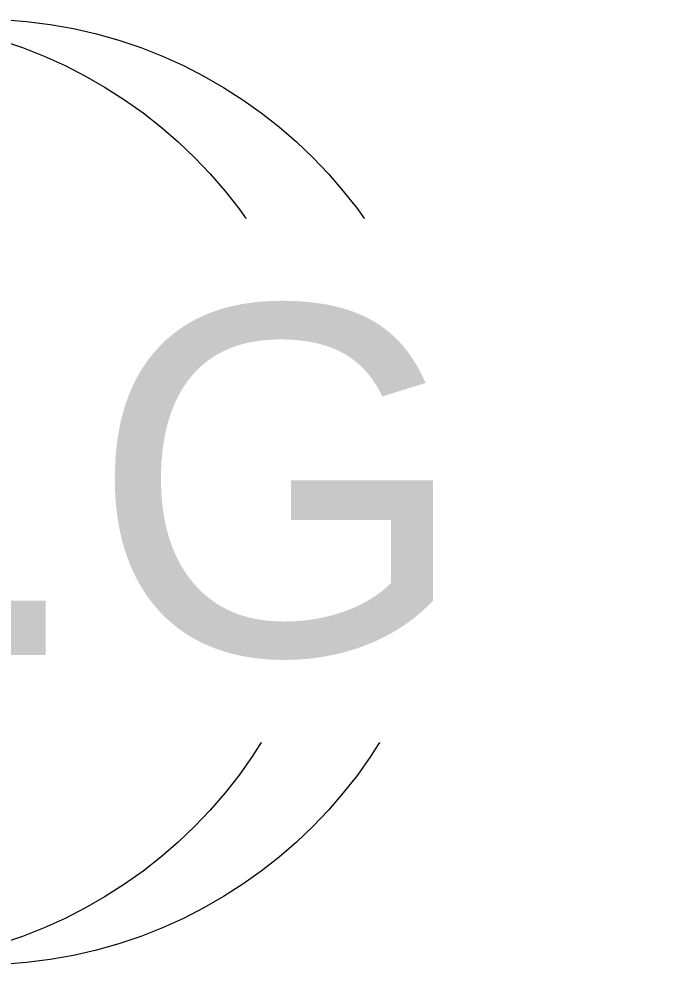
# Model space of a CAD drawing. Header units: inches. Extents: x 20478 to 36684, y -248 to 750.
# Drawn here: x 27627.3 to 27671.6, y 573.8 to 637.8 of the extents above; entities that cross this region are included whole.
import ezdxf

# ---------------------------------------------------------------- set-up
doc = ezdxf.new("R2010")
doc.units = ezdxf.units.IN
doc.header["$MEASUREMENT"] = 0
doc.layers.add('S-GRID-IDEN', color=1, linetype='Continuous', lineweight=9)
doc.styles.add('Arial', font='arial.ttf', dxfattribs={"height": 23.60479})

# ---------------------------------------------------------------- blocks, each defined once
blk = doc.blocks.new('Grid - Grid Head - Circle-14747-Elevation - South')
at = {"layer": 'S-GRID-IDEN'}
blk.add_circle((23085.89, 605.765), 32, dxfattribs=at)

msp = doc.modelspace()

# ---------------------------------------------------------------- block references
at = {"layer": 'S-GRID-IDEN'}
msp.add_blockref('Grid - Grid Head - Circle-14747-Elevation - South', (4538.67007, 0), dxfattribs=at)

# ---------------------------------------------------------------- next in the draw order: texts
at = {"layer": 'S-GRID-IDEN', "insert": (27624.55415, 618.34727), "char_height": 23.60479, "width": 56.736, "attachment_point": 2, "line_spacing_factor": 0.938532, "style": 'Arial', "bg_fill": 3, "box_fill_scale": 1.25, "bg_fill_color": 0, "bg_fill_transparency": 0}
msp.add_mtext('1-3', dxfattribs=at)

# ---------------------------------------------------------------- next in the draw order: block references
at = {"layer": 'S-GRID-IDEN'}
msp.add_blockref('Grid - Grid Head - Circle-14747-Elevation - South', (4538.67007, 0), dxfattribs=at)

# ---------------------------------------------------------------- next in the draw order: texts
at = {"layer": 'S-GRID-IDEN', "insert": (27624.55415, 618.34727), "char_height": 23.60479, "width": 56.736, "attachment_point": 2, "line_spacing_factor": 0.938532, "style": 'Arial', "bg_fill": 3, "box_fill_scale": 1.25, "bg_fill_color": 0, "bg_fill_transparency": 0}
msp.add_mtext('2-3', dxfattribs=at)

# ---------------------------------------------------------------- next in the draw order: block references
at = {"layer": 'S-GRID-IDEN'}
msp.add_blockref('Grid - Grid Head - Circle-14747-Elevation - South', (4530.67007, 0), dxfattribs=at)

# ---------------------------------------------------------------- next in the draw order: texts
at = {"layer": 'S-GRID-IDEN', "insert": (27616.55415, 618.34727), "char_height": 23.60479, "width": 98.208, "attachment_point": 2, "line_spacing_factor": 0.938532, "style": 'Arial', "bg_fill": 3, "box_fill_scale": 1.25, "bg_fill_color": 0, "bg_fill_transparency": 0}
msp.add_mtext('2-3.G', dxfattribs=at)

doc.saveas('drawing.dxf')
